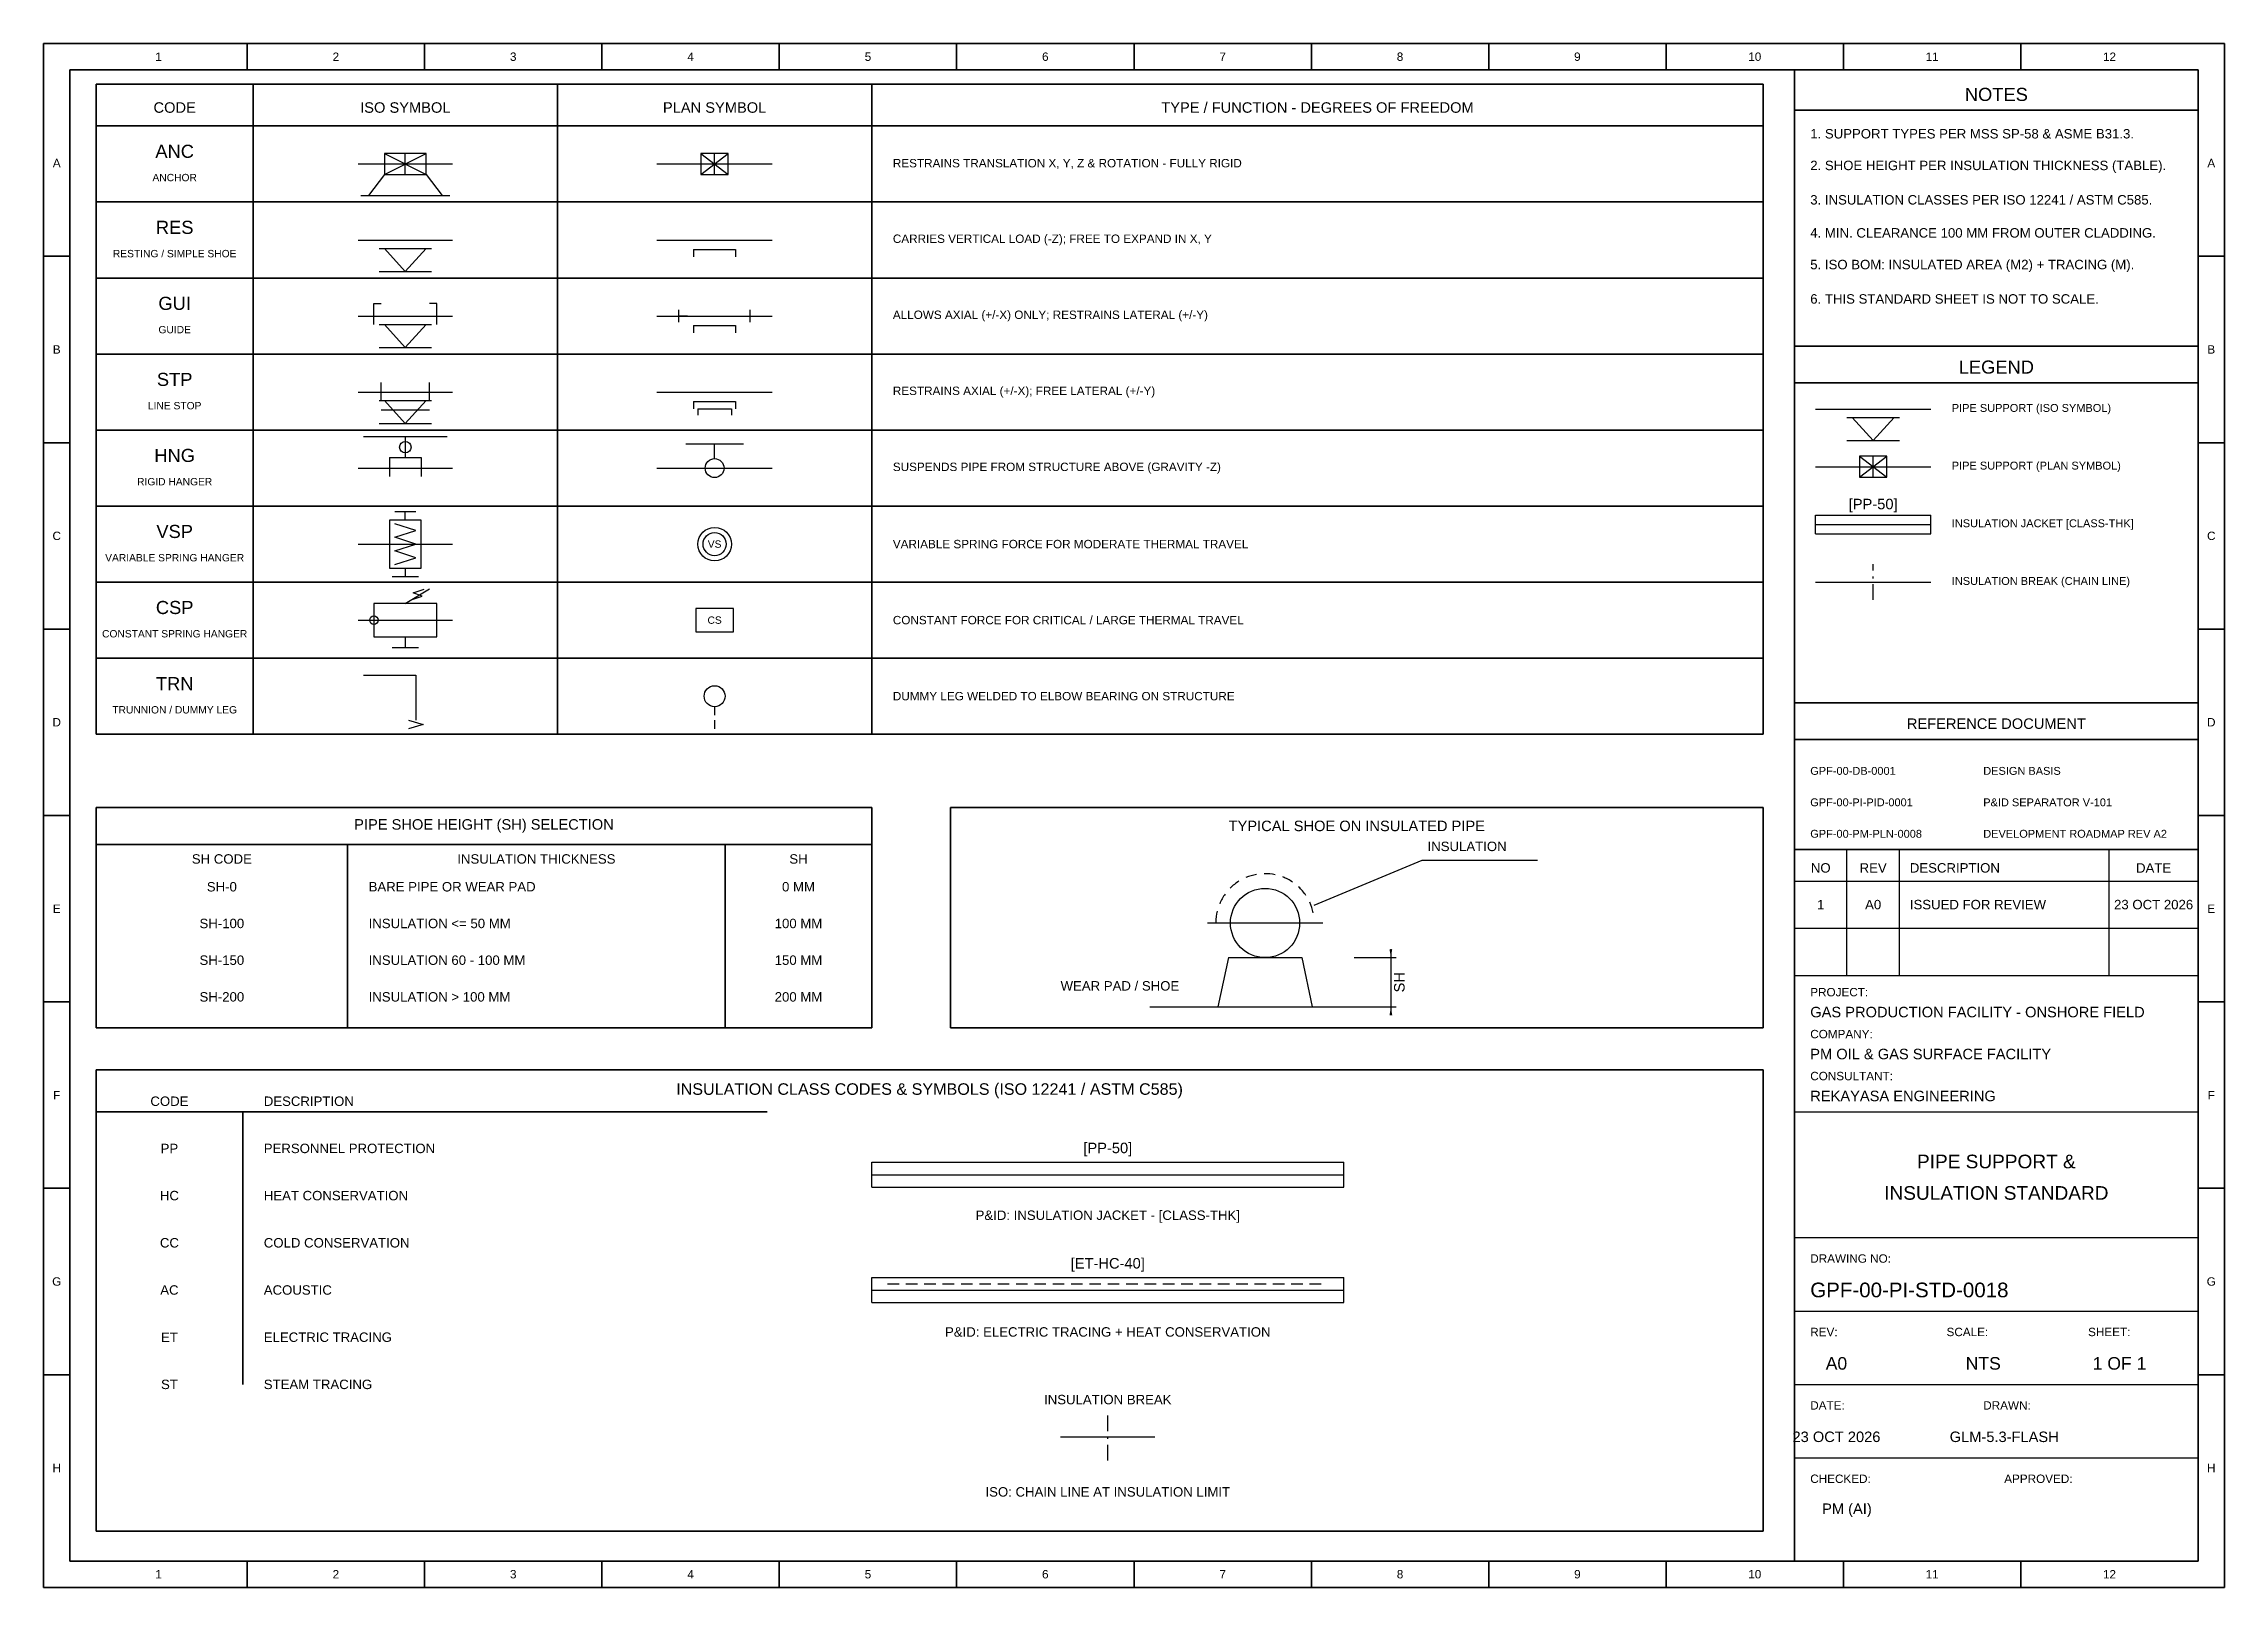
# Model space of a CAD drawing. Header units: millimetres. Extents: x 2 to 418, y 1 to 296.
import ezdxf

# ---------------------------------------------------------------- set-up
doc = ezdxf.new("R2010")
doc.units = ezdxf.units.MM
for name, color, linetype, lineweight in [('REF-DIM', 7, 'Continuous', 9), ('REF-FRAME', 7, 'Continuous', 35), ('REF-SYM', 7, 'Continuous', 25), ('REF-TEXT', 7, 'Continuous', 18), ('REF-TITLE', 7, 'Continuous', 25)]:
    doc.layers.add(name, color=color, linetype=linetype, lineweight=lineweight)
doc.styles.add('ARIAL', font='arial.ttf')
doc.dimstyles.new('GPF-ISO', dxfattribs={"dimtxt": 2, "dimasz": 1.6, "dimexe": 1, "dimexo": 1, "dimtad": 1, "dimdec": 0, "dimtxsty": 'ARIAL', "dimcen": 2.5, "dimclrd": 7, "dimclre": 7, "dimclrt": 7, "dimazin": 3, "dimtfac": 1, "dimtmove": 0, "dimatfit": 3})

msp = doc.modelspace()

# ---------------------------------------------------------------- linework, layer by layer
at = {"layer": 'REF-FRAME'}
for p, q in [((2, 295.7), (2, 1.3)), ((418, 295.7), (2, 295.7)), ((40.83, 290.7), (40.83, 295.7)), ((74.67, 290.7), (74.67, 295.7)), ((108.5, 290.7), (108.5, 295.7)), ((142.33, 290.7), (142.33, 295.7)), ((176.17, 290.7), (176.17, 295.7)), ((210, 290.7), (210, 295.7)), ((243.83, 290.7), (243.83, 295.7)), ((277.67, 290.7), (277.67, 295.7)), ((311.5, 290.7), (311.5, 295.7)), ((345.33, 290.7), (345.33, 295.7)), ((379.17, 290.7), (379.17, 295.7)), ((418, 1.3), (418, 295.7)), ((7, 290.7), (7, 6.3)), ((413, 290.7), (7, 290.7)), ((12, 288), (12, 164)), ((330, 288), (12, 288)), ((42, 164), (42, 288)), ((100, 164), (100, 288)), ((160, 164), (160, 288)), ((330, 164), (330, 288)), ((336, 6.3), (336, 290.7)), ((413, 6.3), (413, 290.7)), ((336, 283), (413, 283)), ((12, 280), (330, 280)), ((12, 265.5), (330, 265.5)), ((2, 255.15), (7, 255.15)), ((413, 255.15), (418, 255.15)), ((12, 251), (330, 251)), ((336, 238), (413, 238)), ((12, 236.5), (330, 236.5)), ((336, 231), (413, 231)), ((12, 222), (330, 222)), ((2, 219.6), (7, 219.6)), ((413, 219.6), (418, 219.6)), ((12, 207.5), (330, 207.5)), ((12, 193), (330, 193)), ((2, 184.05), (7, 184.05)), ((413, 184.05), (418, 184.05)), ((12, 178.5), (330, 178.5)), ((336, 170), (413, 170)), ((12, 164), (330, 164)), ((336, 163), (413, 163)), ((12, 150), (12, 108)), ((160, 150), (12, 150)), ((160, 108), (160, 150)), ((175, 150), (175, 108)), ((330, 150), (175, 150)), ((330, 108), (330, 150)), ((2, 148.5), (7, 148.5)), ((413, 148.5), (418, 148.5)), ((12, 143), (160, 143)), ((60, 108), (60, 143)), ((132, 108), (132, 143)), ((336, 142), (413, 142)), ((2, 112.95), (7, 112.95)), ((413, 112.95), (418, 112.95)), ((12, 108), (160, 108)), ((175, 108), (330, 108)), ((12, 100), (12, 12)), ((330, 100), (12, 100)), ((330, 12), (330, 100)), ((12, 92), (140, 92)), ((40, 40), (40, 92)), ((2, 77.4), (7, 77.4)), ((413, 77.4), (418, 77.4)), ((2, 41.85), (7, 41.85)), ((413, 41.85), (418, 41.85)), ((12, 12), (330, 12)), ((7, 6.3), (413, 6.3)), ((40.83, 1.3), (40.83, 6.3)), ((74.67, 1.3), (74.67, 6.3)), ((108.5, 1.3), (108.5, 6.3)), ((142.33, 1.3), (142.33, 6.3)), ((176.17, 1.3), (176.17, 6.3)), ((210, 1.3), (210, 6.3)), ((243.83, 1.3), (243.83, 6.3)), ((277.67, 1.3), (277.67, 6.3)), ((311.5, 1.3), (311.5, 6.3)), ((345.33, 1.3), (345.33, 6.3)), ((379.17, 1.3), (379.17, 6.3)), ((2, 1.3), (418, 1.3))]:
    msp.add_line(p, q, dxfattribs=at)
at = {"layer": 'REF-SYM'}
for p, q in [((67, 270.75), (75, 274.75)), ((67, 274.75), (67, 270.75)), ((67, 274.75), (75, 270.75)), ((75, 274.75), (67, 274.75)), ((71, 270.75), (71, 274.75)), ((75, 270.75), (75, 274.75)), ((127.4, 270.75), (132.6, 274.75)), ((127.4, 274.75), (127.4, 270.75)), ((127.4, 274.75), (132.6, 270.75)), ((132.6, 274.75), (127.4, 274.75)), ((130, 270.75), (130, 274.75)), ((132.6, 270.75), (132.6, 274.75)), ((62, 272.75), (80, 272.75)), ((67, 270.75), (64, 266.75)), ((67, 272.75), (75, 272.75)), ((67, 270.75), (75, 270.75)), ((75, 270.75), (78, 266.75)), ((119, 272.75), (141, 272.75)), ((127.4, 272.75), (132.6, 272.75)), ((127.4, 270.75), (132.6, 270.75)), ((62.5, 266.75), (79.5, 266.75)), ((62, 258.25), (80, 258.25)), ((119, 258.25), (141, 258.25)), ((66, 256.65), (76, 256.65)), ((67, 256.65), (71, 252.25)), ((71, 252.25), (75, 256.65)), ((126, 256.45), (126, 255.05)), ((126, 256.45), (134, 256.45)), ((134, 256.45), (134, 255.05)), ((66, 252.25), (76, 252.25)), ((65, 242.15), (65, 246.15)), ((65, 246.15), (66.4, 246.15)), ((77, 246.15), (75.6, 246.15)), ((77, 242.15), (77, 246.15)), ((62, 243.75), (80, 243.75)), ((66, 242.15), (76, 242.15)), ((67, 242.15), (71, 237.75)), ((71, 237.75), (75, 242.15)), ((119, 243.75), (141, 243.75)), ((123.2, 242.55), (123.2, 244.95)), ((124.8, 243.75), (123.2, 243.75)), ((126, 241.95), (126, 240.55)), ((126, 241.95), (134, 241.95)), ((134, 241.95), (134, 240.55)), ((135.2, 243.75), (136.8, 243.75)), ((136.8, 242.55), (136.8, 244.95)), ((66, 237.75), (76, 237.75)), ((62, 229.25), (80, 229.25)), ((66.4, 227.65), (66.4, 231.05)), ((75.6, 227.65), (75.6, 231.05)), ((119, 229.25), (141, 229.25)), ((66, 227.65), (76, 227.65)), ((66.4, 225.85), (75.6, 225.85)), ((67, 227.65), (71, 223.25)), ((71, 223.25), (75, 227.65)), ((126, 227.45), (126, 226.05)), ((126, 227.45), (134, 227.45)), ((126.8, 226.05), (126.8, 224.85)), ((126.8, 226.05), (133.2, 226.05)), ((133.2, 226.05), (133.2, 224.85)), ((134, 227.45), (134, 226.05)), ((340, 226), (362, 226)), ((63, 220.75), (79, 220.75)), ((66, 223.25), (76, 223.25)), ((71, 220.75), (71, 216.75)), ((346, 224.4), (356, 224.4)), ((347, 224.4), (351, 220)), ((351, 220), (355, 224.4)), ((68, 216.75), (68, 213.15)), ((68, 216.75), (74, 216.75)), ((74, 216.75), (74, 213.15)), ((124.5, 219.35), (135.5, 219.35)), ((130, 216.55), (130, 219.35)), ((346, 220), (356, 220)), ((348.4, 213), (353.6, 217)), ((348.4, 217), (348.4, 213)), ((348.4, 217), (353.6, 213)), ((353.6, 217), (348.4, 217)), ((351, 213), (351, 217)), ((353.6, 213), (353.6, 217)), ((62, 214.75), (80, 214.75)), ((119, 214.75), (141, 214.75)), ((340, 215), (362, 215)), ((348.4, 215), (353.6, 215)), ((348.4, 213), (353.6, 213)), ((68, 204.85), (68, 195.65)), ((74, 204.85), (68, 204.85)), ((69, 206.45), (73, 206.45)), ((73, 202.85), (69, 204.15)), ((71, 204.85), (71, 206.45)), ((74, 195.65), (74, 204.85)), ((340, 202.2), (340, 205.8)), ((340, 205.8), (362, 205.8)), ((340, 204), (362, 204)), ((362, 202.2), (362, 205.8)), ((62, 200.25), (80, 200.25)), ((69, 201.55), (73, 202.85)), ((73, 200.25), (69, 201.55)), ((69, 198.95), (73, 200.25)), ((340, 202.2), (362, 202.2)), ((68, 195.65), (74, 195.65)), ((73, 197.65), (69, 198.95)), ((69, 196.35), (73, 197.65)), ((71, 195.65), (71, 194.05)), ((351, 195.2), (351, 196.4)), ((68.5, 194.05), (73.5, 194.05)), ((71, 188.95), (75.6, 191.75)), ((72.5, 190.95), (74.6, 191.65)), ((340, 193), (362, 193)), ((351, 193.7), (351, 194.1)), ((351, 189.6), (351, 192.6)), ((65, 188.95), (65, 182.55)), ((77, 188.95), (65, 188.95)), ((72.1, 189.65), (74.2, 190.35)), ((74.2, 190.35), (72.5, 190.95)), ((77, 182.55), (77, 188.95)), ((126.4, 187.95), (126.4, 183.55)), ((133.6, 187.95), (126.4, 187.95)), ((133.6, 183.55), (133.6, 187.95)), ((62, 185.75), (80, 185.75)), ((126.4, 183.55), (133.6, 183.55)), ((65, 182.55), (77, 182.55)), ((68.5, 180.55), (73.5, 180.55)), ((71, 182.55), (71, 180.55)), ((63, 175.25), (73, 175.25)), ((73, 175.25), (73, 169.25)), ((71.6, 166.65), (74.4, 165.85)), ((73, 169.25), (73, 166.65)), ((130, 169.25), (130, 167.65)), ((130, 166.65), (130, 165.05)), ((74.4, 165.85), (71.6, 165.05)), ((244.4, 131.4), (265, 140)), ((265, 140), (287, 140)), ((224, 128), (246, 128)), ((228, 121.4), (226, 112)), ((228, 121.4), (242, 121.4)), ((242, 121.4), (244, 112)), ((213, 112), (257, 112)), ((244, 112), (259, 112)), ((160, 77.6), (160, 82.4)), ((160, 82.4), (250, 82.4)), ((160, 80), (250, 80)), ((250, 77.6), (250, 82.4)), ((160, 77.6), (250, 77.6)), ((160, 55.6), (160, 60.4)), ((160, 60.4), (250, 60.4)), ((163, 59.2), (165.2, 59.2)), ((166.5, 59.2), (168.7, 59.2)), ((170, 59.2), (172.2, 59.2)), ((173.5, 59.2), (175.7, 59.2)), ((177, 59.2), (179.2, 59.2)), ((180.5, 59.2), (182.7, 59.2)), ((184, 59.2), (186.2, 59.2)), ((187.5, 59.2), (189.7, 59.2)), ((191, 59.2), (193.2, 59.2)), ((194.5, 59.2), (196.7, 59.2)), ((198, 59.2), (200.2, 59.2)), ((201.5, 59.2), (203.7, 59.2)), ((205, 59.2), (207.2, 59.2)), ((208.5, 59.2), (210.7, 59.2)), ((212, 59.2), (214.2, 59.2)), ((215.5, 59.2), (217.7, 59.2)), ((219, 59.2), (221.2, 59.2)), ((222.5, 59.2), (224.7, 59.2)), ((226, 59.2), (228.2, 59.2)), ((229.5, 59.2), (231.7, 59.2)), ((233, 59.2), (235.2, 59.2)), ((236.5, 59.2), (238.7, 59.2)), ((240, 59.2), (242.2, 59.2)), ((243.5, 59.2), (245.7, 59.2)), ((250, 55.6), (250, 60.4)), ((160, 58), (250, 58)), ((160, 55.6), (250, 55.6)), ((205, 31.1), (205, 34.1)), ((196, 30), (214, 30)), ((205, 29.6), (205, 30)), ((205, 25.5), (205, 28.5))]:
    msp.add_line(p, q, dxfattribs=at)
for centre, radius in [((71, 218.75), 1.1), ((130, 214.75), 1.8), ((130, 200.25), 3.2), ((130, 200.25), 2.2), ((65, 185.75), 0.8), ((130, 171.25), 2), ((235, 128), 6.6)]:
    msp.add_circle(centre, radius, dxfattribs=at)
for start, end in [(78, 91), (144, 157), (122, 135), (100, 113), (56, 69), (34, 47), (166, 179), (12, 25)]:
    msp.add_arc((235, 128), 9.4, start, end, dxfattribs=at)
at = {"layer": 'REF-TITLE'}
for p, q in [((336, 142), (413, 142)), ((346, 118), (346, 142)), ((356, 118), (356, 142)), ((396, 118), (396, 142)), ((336, 136), (413, 136)), ((336, 127), (413, 127)), ((336, 118), (413, 118)), ((336, 92), (413, 92)), ((336, 68), (413, 68)), ((336, 54), (413, 54)), ((336, 40), (413, 40)), ((336, 26), (413, 26))]:
    msp.add_line(p, q, dxfattribs=at)

# ---------------------------------------------------------------- texts
at = {"layer": 'REF-TEXT', "style": 'ARIAL'}
for s, insert, char_height, attachment_point in [('1', (23.92, 293.2), 1.6, 5), ('2', (57.75, 293.2), 1.6, 5), ('3', (91.58, 293.2), 1.6, 5), ('4', (125.42, 293.2), 1.6, 5), ('5', (159.25, 293.2), 1.6, 5), ('6', (193.08, 293.2), 1.6, 5), ('7', (226.92, 293.2), 1.6, 5), ('8', (260.75, 293.2), 1.6, 5), ('9', (294.58, 293.2), 1.6, 5), ('10', (328.42, 293.2), 1.6, 5), ('11', (362.25, 293.2), 1.6, 5), ('12', (396.08, 293.2), 1.6, 5), ('NOTES', (374.5, 286), 2.5, 5), ('CODE', (27, 283.5), 2, 5), ('ISO SYMBOL', (71, 283.5), 2, 5), ('PLAN SYMBOL', (130, 283.5), 2, 5), ('TYPE / FUNCTION - DEGREES OF FREEDOM', (245, 283.5), 2, 5), ('1. SUPPORT TYPES PER MSS SP-58 & ASME B31.3.', (339, 278.5), 1.8, 4), ('ANC', (27, 275.15), 2.5, 5), ('A', (4.5, 272.93), 1.6, 5), ('ANCHOR', (27, 270.15), 1.4, 5), ('RESTRAINS TRANSLATION X, Y, Z & ROTATION - FULLY RIGID', (164, 272.75), 1.6, 4), ('2. SHOE HEIGHT PER INSULATION THICKNESS (TABLE).', (339, 272.2), 1.8, 4), ('A', (415.5, 272.93), 1.6, 5), ('3. INSULATION CLASSES PER ISO 12241 / ASTM C585.', (339, 265.9), 1.8, 4), ('RES', (27, 260.65), 2.5, 5), ('CARRIES VERTICAL LOAD (-Z); FREE TO EXPAND IN X, Y', (164, 258.25), 1.6, 4), ('4. MIN. CLEARANCE 100 MM FROM OUTER CLADDING.', (339, 259.6), 1.8, 4), ('RESTING / SIMPLE SHOE', (27, 255.65), 1.4, 5), ('5. ISO BOM: INSULATED AREA (M2) + TRACING (M).', (339, 253.3), 1.8, 4), ('GUI', (27, 246.15), 2.5, 5), ('6. THIS STANDARD SHEET IS NOT TO SCALE.', (339, 247), 1.8, 4), ('GUIDE', (27, 241.15), 1.4, 5), ('ALLOWS AXIAL (+/-X) ONLY; RESTRAINS LATERAL (+/-Y)', (164, 243.75), 1.6, 4), ('B', (4.5, 237.38), 1.6, 5), ('B', (415.5, 237.38), 1.6, 5), ('LEGEND', (374.5, 234), 2.5, 5), ('STP', (27, 231.65), 2.5, 5), ('RESTRAINS AXIAL (+/-X); FREE LATERAL (+/-Y)', (164, 229.25), 1.6, 4), ('LINE STOP', (27, 226.65), 1.4, 5), ('PIPE SUPPORT (ISO SYMBOL)', (366, 226), 1.5, 4), ('HNG', (27, 217.15), 2.5, 5), ('RIGID HANGER', (27, 212.15), 1.4, 5), ('SUSPENDS PIPE FROM STRUCTURE ABOVE (GRAVITY -Z)', (164, 214.75), 1.6, 4), ('PIPE SUPPORT (PLAN SYMBOL)', (366, 215), 1.5, 4), ('[PP-50]', (351, 207.6), 2, 5), ('VSP', (27, 202.65), 2.5, 5), ('INSULATION JACKET [CLASS-THK]', (366, 204), 1.5, 4), ('C', (4.5, 201.82), 1.6, 5), ('VS', (130, 200.25), 1.4, 5), ('VARIABLE SPRING FORCE FOR MODERATE THERMAL TRAVEL', (164, 200.25), 1.6, 4), ('C', (415.5, 201.82), 1.6, 5), ('VARIABLE SPRING HANGER', (27, 197.65), 1.4, 5), ('INSULATION BREAK (CHAIN LINE)', (366, 193), 1.5, 4), ('CSP', (27, 188.15), 2.5, 5), ('CONSTANT SPRING HANGER', (27, 183.15), 1.4, 5), ('CS', (130, 185.75), 1.4, 5), ('CONSTANT FORCE FOR CRITICAL / LARGE THERMAL TRAVEL', (164, 185.75), 1.6, 4), ('TRN', (27, 173.65), 2.5, 5), ('DUMMY LEG WELDED TO ELBOW BEARING ON STRUCTURE', (164, 171.25), 1.6, 4), ('D', (4.5, 166.28), 1.6, 5), ('TRUNNION / DUMMY LEG', (27, 168.65), 1.4, 5), ('REFERENCE DOCUMENT', (374.5, 166), 2, 5), ('D', (415.5, 166.28), 1.6, 5), ('GPF-00-DB-0001', (339, 157), 1.5, 4), ('DESIGN BASIS', (372, 157), 1.5, 4), ('GPF-00-PI-PID-0001', (339, 151), 1.5, 4), ('P&ID SEPARATOR V-101', (372, 151), 1.5, 4), ('PIPE SHOE HEIGHT (SH) SELECTION', (86, 146.5), 2, 5), ('TYPICAL SHOE ON INSULATED PIPE', (252.5, 146.5), 2, 5), ('GPF-00-PM-PLN-0008', (339, 145), 1.5, 4), ('DEVELOPMENT ROADMAP REV A2', (372, 145), 1.5, 4), ('INSULATION', (266, 142.6), 1.8, 4), ('SH CODE', (36, 140.2), 1.8, 5), ('INSULATION THICKNESS', (96, 140.2), 1.8, 5), ('SH', (146, 140.2), 1.8, 5), ('NO', (341, 138.5), 1.8, 5), ('REV', (351, 138.5), 1.8, 5), ('DESCRIPTION', (358, 138.5), 1.8, 4), ('DATE', (404.5, 138.5), 1.8, 5), ('SH-0', (36, 134.9), 1.8, 5), ('BARE PIPE OR WEAR PAD', (64, 134.9), 1.8, 4), ('0 MM', (146, 134.9), 1.8, 5), ('E', (4.5, 130.72), 1.6, 5), ('1', (341, 131.5), 1.8, 5), ('A0', (351, 131.5), 1.8, 5), ('ISSUED FOR REVIEW', (358, 131.5), 1.8, 4), ('23 OCT 2026', (404.5, 131.5), 1.8, 5), ('E', (415.5, 130.72), 1.6, 5), ('SH-100', (36, 127.9), 1.8, 5), ('INSULATION <= 50 MM', (64, 127.9), 1.8, 4), ('100 MM', (146, 127.9), 1.8, 5), ('SH-150', (36, 120.9), 1.8, 5), ('INSULATION 60 - 100 MM', (64, 120.9), 1.8, 4), ('150 MM', (146, 120.9), 1.8, 5), ('WEAR PAD / SHOE', (196, 116), 1.8, 4), ('SH-200', (36, 113.9), 1.8, 5), ('INSULATION > 100 MM', (64, 113.9), 1.8, 4), ('200 MM', (146, 113.9), 1.8, 5), ('PROJECT:', (339, 114.8), 1.6, 4), ('GAS PRODUCTION FACILITY - ONSHORE FIELD', (339, 111), 2, 4), ('COMPANY:', (339, 106.8), 1.6, 4), ('PM OIL & GAS SURFACE FACILITY', (339, 103), 2, 4), ('F', (4.5, 95.17), 1.6, 5), ('INSULATION CLASS CODES & SYMBOLS (ISO 12241 / ASTM C585)', (171, 96), 2.2, 5), ('CONSULTANT:', (339, 98.8), 1.6, 4), ('REKAYASA ENGINEERING', (339, 95), 2, 4), ('F', (415.5, 95.17), 1.6, 5), ('CODE', (26, 94), 1.8, 5), ('DESCRIPTION', (44, 94), 1.8, 4), ('PP', (26, 85), 1.8, 5), ('PERSONNEL PROTECTION', (44, 85), 1.8, 4), ('[PP-50]', (205, 84.8), 2, 5), ('PIPE SUPPORT &', (374.5, 82.5), 2.6, 5), ('HC', (26, 76), 1.8, 5), ('HEAT CONSERVATION', (44, 76), 1.8, 4), ('INSULATION STANDARD', (374.5, 76.5), 2.6, 5), ('P&ID: INSULATION JACKET - [CLASS-THK]', (205, 72), 1.8, 5), ('CC', (26, 67), 1.8, 5), ('COLD CONSERVATION', (44, 67), 1.8, 4), ('[ET-HC-40]', (205, 62.8), 2, 5), ('DRAWING NO:', (339, 64), 1.6, 4), ('G', (4.5, 59.62), 1.6, 5), ('AC', (26, 58), 1.8, 5), ('ACOUSTIC', (44, 58), 1.8, 4), ('GPF-00-PI-STD-0018', (339, 58), 2.8, 4), ('G', (415.5, 59.62), 1.6, 5), ('ELECTRIC TRACING', (44, 49), 1.8, 4), ('P&ID: ELECTRIC TRACING + HEAT CONSERVATION', (205, 50), 1.8, 5), ('REV:', (339, 50), 1.6, 4), ('SCALE:', (365, 50), 1.6, 4), ('SHEET:', (392, 50), 1.6, 4), ('ET', (26, 49), 1.8, 5), ('A0', (344, 44), 2.4, 5), ('NTS', (372, 44), 2.4, 5), ('1 OF 1', (398, 44), 2.4, 5), ('ST', (26, 40), 1.8, 5), ('STEAM TRACING', (44, 40), 1.8, 4), ('INSULATION BREAK', (205, 37.1), 1.8, 5), ('DATE:', (339, 36), 1.6, 4), ('DRAWN:', (372, 36), 1.6, 4), ('23 OCT 2026', (344, 30), 2, 5), ('GLM-5.3-FLASH', (376, 30), 2, 5), ('H', (4.5, 24.07), 1.6, 5), ('CHECKED:', (339, 22), 1.6, 4), ('APPROVED:', (376, 22), 1.6, 4), ('H', (415.5, 24.07), 1.6, 5), ('ISO: CHAIN LINE AT INSULATION LIMIT', (205, 19.5), 1.8, 5), ('PM (AI)', (346, 16), 2, 5), ('1', (23.92, 3.8), 1.6, 5), ('2', (57.75, 3.8), 1.6, 5), ('3', (91.58, 3.8), 1.6, 5), ('4', (125.42, 3.8), 1.6, 5), ('5', (159.25, 3.8), 1.6, 5), ('6', (193.08, 3.8), 1.6, 5), ('7', (226.92, 3.8), 1.6, 5), ('8', (260.75, 3.8), 1.6, 5), ('9', (294.58, 3.8), 1.6, 5), ('10', (328.42, 3.8), 1.6, 5), ('11', (362.25, 3.8), 1.6, 5), ('12', (396.08, 3.8), 1.6, 5)]:
    msp.add_mtext(s, dxfattribs=dict(at, insert=insert, char_height=char_height, attachment_point=attachment_point))

# ---------------------------------------------------------------- dimensions: what is measured, and where the dimension line sits
at = {"layer": 'REF-DIM'}
msp.add_linear_dim(base=(259, 121.4), p1=(251, 121.4), p2=(251, 112), angle=90, text='SH', dimstyle='GPF-ISO', override={"dimtad": 1, "dimtih": 0, "dimtoh": 0, "dimdec": 0}, dxfattribs=at).render()

doc.saveas('drawing.dxf')
